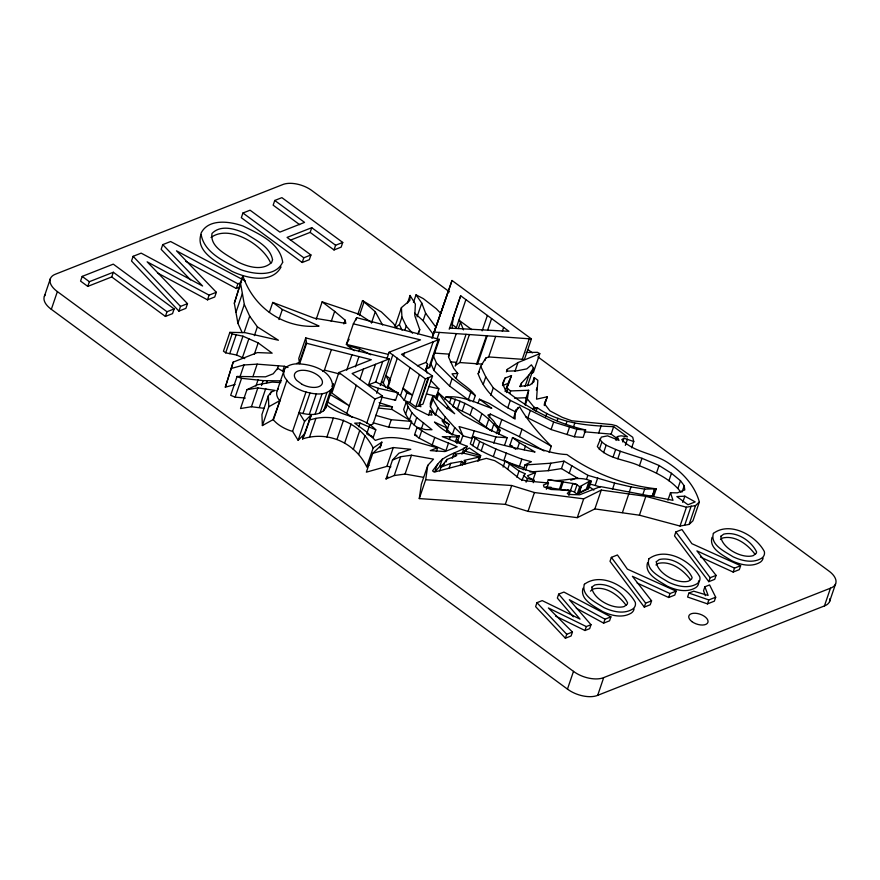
<?xml version="1.0" encoding="UTF-8"?>
<svg xmlns="http://www.w3.org/2000/svg" width="880" height="880" viewBox="0 0 880 880"><rect width="100%" height="100%" fill="white"/><g stroke="black" fill="none" stroke-linecap="round" stroke-linejoin="round"><path stroke-width="1.32" d="M532.092 383.878L534.226 377.597L537.845 380.259L536.558 399.168L547.294 396.77L544.302 405.57M534.226 377.597L534.05 381.634L529.672 385.187L519.816 386.419L521.543 383.042L528.913 375.056L533.533 368.159L531.41 364.837L526.801 368.874L517.011 370.81L506.913 371.151L507.265 369.391L517.968 362.571L539.814 353.65L537.46 352.319L526.163 352.506M418.484 333.41L419.749 329.67L414.81 315.689L415.36 304.051L410.08 295.471L409.827 300.52L401.423 307.604L395.01 326.447M264.066 408.309L251.427 406.736L240.515 408.54L246.928 389.697L257.84 387.893L275.198 390.434L271.073 392.095L268.334 395.769L261.921 414.601L262.394 425.568L272.965 419.694L274.373 420.926A25.762 13.343 18.8 0 0 290.103 430.65L292.589 431.343L298.133 440.297L304.546 421.454L299.002 412.511C307.571 414.92 320.155 416.757 325.688 407.99L326.062 404.283C340.329 417.274 362.34 415.47 375.804 429.836L373.263 437.305L367.741 434.522M332.673 387.453C332.981 369.897 309.276 363.022 294.69 363.979A25.762 13.343 18.8 0 0 284.933 377.608L287.771 381.546A25.762 13.343 18.8 0 0 303.501 391.281C312.675 394.064 326.469 396.957 332.673 387.453L325.688 407.99M631.609 447.821L633.754 441.551L624.03 438.185L621.753 439.615C633.468 452.1 652.85 453.145 667.095 462.187C681.802 471.713 694.529 484.693 699.358 501.985L692.934 520.817L689.128 524.403L680.031 526.042L639.419 515.196L594.869 508.915L577.269 517.66L528.022 511.379L505.307 504.361L419.276 498.586L421.355 484.209L427.768 465.377L433.51 459.14L411.477 455.224L400.653 456.709L392.458 460.086L386.045 478.929L394.24 475.541L405.064 474.056L423.214 477.29M419.276 498.586L425.689 479.754L427.768 465.377M525.184 403.942L526.119 397.738L528.66 390.269L510.62 390.929L507.782 388.85L506.803 386.573L511.489 375.584L505.032 378.125L502.557 383.438L505.406 390.192C528.913 409.167 556.094 423.324 585.662 429.957L583.11 437.426L574.343 436.777L551.089 429.528L525.459 416.702M525.228 405.174L527.351 398.948L528.66 390.269M498.85 433.796L499.895 430.067L493.449 420.794L487.861 415.107L490.402 414.106L522.016 429.198L551.287 446.237L549.164 452.463M453.684 316.305L452.1 325.358L452.364 328.031M389.587 382.47L390.302 378.785L385.814 375.474L389.587 382.47L387.464 388.696M235.125 384.483L225.313 387.189L233.167 362.131L257.378 352.583L272.151 353.166L258.181 342.881L242.957 336.182L232.111 333.993L229.878 332.354L223.465 351.197L225.698 352.836L236.544 355.014L244.761 358.644M225.313 387.189L233.167 362.131M242.187 332.662L237.897 323.29L234.333 303.237L242.847 275.902C253.99 308.484 284.691 329.252 319.088 326.062L282.348 309.496L272.745 302.434L269.324 312.477M234.333 303.237L242.847 275.902M380.072 448.03L381.832 442.134L373.164 447.975L366.751 466.818C355.168 442.926 328.141 430.584 302.566 438.922L311.443 414.546L304.546 421.454M551.287 446.237C539.506 434.346 528.011 421.256 519.673 406.835L516.296 409.596L515.13 413.424L515.097 419.056L489.181 403.436L479.435 399.223L478.17 402.963M433.158 341.825L426.162 362.362L427.625 364.331L425.986 369.358L427.097 373.032M44.396 296.263L50.435 278.531M829.961 598.565A21.736 11.264 18.8 0 1 824.439 605.924L597.674 695.343A21.879 11.33 18.8 0 1 567.457 689.106L51.337 309.32L57.376 291.588A21.945 11.363 18.8 0 1 55.473 274.197L282.238 184.778A21.329 11.044 18.8 0 1 312.455 191.004L449.493 291.852M82.17 276.408L80.575 281.105L87.769 286.396L111.727 276.947L113.333 272.25L167.002 311.74L174.13 308.924L113.278 264.143L82.17 276.408L89.364 281.699L113.333 272.25M87.769 286.396L89.364 281.699M245.201 280.907L170.61 241.527L162.756 244.629L202.609 286.011L141.163 253.143L133.133 256.311L131.527 261.008L178.915 311.113L185.9 308.352L187.506 303.655L147.147 261.822L209.088 295.141L216.337 292.281L176.473 250.811L237.886 283.789L241.538 282.348M162.756 244.629L161.15 249.337L190.564 279.873M111.727 276.947L165.396 316.437L167.002 311.74M174.13 308.924L172.535 313.632L165.396 316.437M178.915 311.113L180.51 306.405L187.506 303.655M157.465 272.932L207.493 299.838L209.088 295.141M274.758 200.464L304.557 222.387L279.862 232.122L250.074 210.199L242.935 213.015L241.329 217.712L302.192 262.504L309.331 259.688L310.926 254.98L287.056 237.413L311.751 227.689L335.621 245.245L342.749 242.44L281.886 197.648L274.758 200.464L273.152 205.172L299.64 224.653M216.337 292.281L214.731 296.989L207.493 299.838M185.702 261.338L236.28 288.486L237.886 283.789M235.961 312.367L242.374 293.535M225.698 352.836L232.111 333.993M237.897 323.29L244.31 304.447L240.757 284.394M229.757 353.65L236.17 334.818M236.544 355.014L242.957 336.182M244.112 332.497L249.678 316.173L244.31 304.447M242.429 357.61L248.842 338.778M283.954 371.877L277.684 368.302L273.207 373.791L265.496 376.827L237.083 376.475L230.67 395.307L235.158 397.166L245.311 398.046M239.723 377.531L243.991 364.969L257.169 364.144L284.35 366.267L288.002 367.521M254.375 335.654L257.367 326.854L249.678 316.173M235.158 397.166L241.571 378.323L263.175 380.611L281.512 380.875M254.331 354.189L258.181 342.881M252.89 376.706L257.169 364.144M255.926 386.045L258.071 379.764M278.927 319.539L282.348 309.496M290.4 240.174L310.145 232.386L311.751 227.689M251.427 406.736L257.84 387.893M302.192 262.504L303.798 257.796L310.926 254.98M261.481 385.583L263.175 380.611M266.442 383.152L267.289 380.666M259.347 407.352L265.76 388.509M277.244 369.545L278.52 365.805M270.226 394.603L271.073 392.095M262.394 425.568L268.807 406.736L268.334 395.769M282.656 371.239L284.35 366.267M277.134 390.775L284.119 370.238M272.965 419.694L279.895 400.862L277.937 398.145A25.762 13.343 18.8 0 1 278.355 388.751M273.482 419.705L286.891 380.325M310.145 232.386L334.015 249.953L335.621 245.245M380.281 385.561L389.389 358.831L305.756 337.909L298.771 358.446L299.387 362.373L296.538 363.506M299.387 362.373L306.383 341.847M299.673 363.649L306.614 343.288L305.756 337.909M316.162 319.44L322.146 301.851L359.128 314.314L371.69 322.531M342.749 242.44L341.154 247.137L334.015 249.953M292.589 431.343L305.998 391.974M331.243 321.409L334.664 311.366L322.146 301.851M302.962 413.611L309.958 393.085M309.309 414.447L316.294 393.921M322.685 371.47L324.423 370.117L331.408 349.58M305.448 432.124L311.443 414.546M343.849 323.939L345.125 320.177L334.664 311.366M315.106 414.26L322.102 393.723M309.518 437.206L315.931 418.363C340.263 413.842 362.175 426.503 373.164 447.975M319.979 413.05L326.975 392.513M323.587 410.916L330.583 390.379M332.178 386.32L333.047 383.746M388.498 354.431L346.357 344.377L353.353 323.851L356.675 317.68L439.351 339.383L429.814 367.389L425.711 369.006M332.244 386.518L333.113 383.944M355.806 320.254L356.675 317.68M357.797 314.391L362.505 300.575L381.392 311.938L393.283 323.312L397.408 328.724M306.614 343.288L371.305 359.722L338.888 372.504L331.903 393.041L349.316 405.856L329.835 394.394M359.403 315.568L364.111 301.752M346.687 370.205L351.934 354.794M326.898 437.03L333.311 418.187M358.93 351.637L359.777 349.151L347.215 345.466L354.376 350.735M355.465 366.85L358.952 356.587M371.437 323.059L375.287 311.751L362.505 300.575M337.139 438.944L343.552 420.101M352.253 417.362L346.764 413.325L356.301 385.319M359.898 379.346L363.396 369.083M344.718 442.794L351.131 423.962M381.128 396.979L395.527 400.29L398.068 392.821L378.433 388.311L368.533 384.835L375.518 364.298M358.743 426.756L360.019 423.027L375.804 429.836M368.533 384.835L375.76 381.975L382.756 361.449M353.287 449.46L359.7 430.617M386.958 358.6L389.125 352.231L420.508 339.867L353.353 323.851M395.076 327.69L399.41 324.61L401.951 317.141L401.423 307.604M376.739 393.283L378.433 388.311M366.718 423.225L374.946 399.036L382.503 396.066L352.11 373.527L389.389 358.831M407.506 303.006L410.08 295.471M358.589 454.564L365.002 435.721M385.781 387.607L383.273 382.943L392.799 354.937M366.641 433.961L369.182 426.492M413.468 302.368L416.031 294.833L423.291 298.617L436.271 308.715L440.737 313.379L435.93 327.206L425.634 313.225L421.751 303.061L416.031 294.833M382.503 396.066L372.966 424.072L369.193 425.557M404.965 329.846L406.241 326.117L401.951 317.141M397.298 358.248L387.761 386.254L394.141 390.94M403.546 355.729L404.415 353.155M417.043 316.877L421.751 303.061M380.93 445.522L372.768 453.343L366.355 472.175L386.881 466.378L390.918 466.785M391.589 409.376L392.436 406.879L379.137 402.666M432.498 337.216L433.334 334.455L423.093 320.705L425.634 313.225M380.116 447.161L381.832 442.134M388.718 427.174L391.259 419.705L411.609 421.41L409.068 428.89L388.718 427.174L373.12 422.796M428.868 377.52L419.331 405.526L420.915 406.692L418.594 405.812L415.833 406.901L409.926 402.556L404.261 400.433L400.521 395.637L410.047 367.631M404.261 400.433L406.802 392.964L403.062 388.168L412.467 395.087L406.802 392.964M428.505 415.437L430.199 410.465L431.959 415.096L427.383 414.59L414.612 408.188L406.219 402.006L403.667 409.475C411.411 431.86 437.998 437.965 457.138 446.765L444.994 451.55L430.287 450.604L437.646 447.7L436.37 451.44M386.881 466.378L393.294 447.546L410.806 449.306L398.904 453.222L392.458 460.086M405.526 414.348L408.067 406.879L406.219 402.006M409.926 402.556L419.463 374.55M431.926 338.415L435.875 326.986M433.389 334.686L447.733 292.842M440.781 313.511L452.023 280.489L531.421 338.921L524.436 359.447L488.675 356.939L485.804 358.072L480.689 366.311L478.148 373.78C484.385 391.633 499.07 404.448 516.021 411.983M425.502 370.557L427.625 364.331M409.343 420.233L411.884 412.753L408.067 406.879M437.085 338.833L439.263 332.409M428.846 367.774L438.383 339.768M415.833 406.901L425.37 378.906L432.531 376.079L401.489 354.321L439.351 339.383M394.24 475.541L400.653 456.709M418.594 405.812L428.131 377.817M414.161 425.029L416.702 417.56L411.884 412.753M470.052 401.093L449.57 386.023L433.884 370.458L436.425 362.989L433.268 355.729M432.531 376.079L422.994 404.085L419.331 405.526M452.837 318.802L460.669 295.779L508.915 331.298L449.493 328.108M448.47 443.168L445.929 450.637L432.201 444.95L419.188 438.185L414.568 434.786L417.109 427.317L425.315 429.583L432.003 429.737L416.702 417.56M405.064 474.056L411.477 455.224M421.41 428.802L423.533 422.576M432.861 395.736L430.32 403.205L430.408 406.791L435.281 415.239L437.822 407.77L432.949 399.322L432.861 395.736L445.753 407.165L454.685 413.743L447.909 406.318L438.108 392.546L435.996 398.761M465.905 299.629L456.368 327.624L452.188 324.544M419.188 438.185L421.729 430.716M430.408 406.791L432.949 399.322M448.426 356.642L456.258 333.619M458.37 328.504L460.493 322.278L458.909 320.155L471.801 329.648M430.551 380.204L438.889 388.839L436.348 396.308L426.393 393.943M436.667 399.674L438.79 393.448M455.224 366.102L466.048 334.312M444.983 399.542L445.841 397.056C461.769 395.087 477.048 403.293 491.788 408.32L479.435 399.223M449.57 386.023L452.122 378.554L436.425 362.989M450.395 361.878L456.522 362.318L455.851 365.101L459.866 362.549L469.403 334.543M432.201 444.95L434.742 437.481M456.049 378.4L457.754 373.417L453.717 368.39L448.668 357.302L449.273 354.145L434.896 353.133M447.062 408.804L447.909 406.318M449.449 403.062L451.143 398.079C469.876 403.865 488.026 415.404 499.697 431.31M444.015 420.75L445.28 417.01L437.822 407.77M455.4 399.102L452.859 406.571L470.096 414.997L490.358 430.375M446.402 432.069L449.031 424.314L430.199 410.465M482.141 330.847L487.388 315.447M456.808 443.498L459.349 436.029L457.05 436.931L442.244 436.656L467.159 446.27C456.269 454.278 437.349 455.543 435.105 471.581L439.802 466.323L444.444 464.112M457.512 408.617L460.053 401.148M439.802 466.323L442.354 458.854M449.394 439.483L450.241 436.997M439.725 470.921L441.001 467.181L446.974 459.437L456.687 455.609L455.598 454.091L463.089 453.079L479.688 456.962L478.423 460.691M487.663 330.088L491.59 318.538M445.28 417.01L454.74 427.57L452.199 435.039L446.182 428.318M482.504 364.155L477.664 363.814L476.377 364.43L486.508 335.753M477.664 363.814L487.201 335.808M462.352 410.74L464.893 403.271M446.127 461.923L446.974 459.437M468.27 399.773L470.811 392.304M455.356 441.914L457.05 436.931M484.957 360.558L485.804 358.072M452.254 458.304L453.948 453.332M449.075 468.303L450.769 463.331L461.615 461.384L463.21 462.561L465.707 461.571L464.112 460.394L479.688 456.962M473.165 401.819L475.277 395.593C469.062 386.771 458.205 382.723 452.034 373.824L457.754 373.417M454.751 456.588L455.598 454.091M488.675 356.939L495.671 336.402M504.592 445.203L507.133 437.734L495.913 436.953L459.052 426.558L462.891 435.512L460.339 442.981L456.72 439.45M470.096 414.997L472.637 407.528M483.23 384.34L485.771 376.871L480.689 366.311M502.337 331.265L503.646 327.415M461.934 454.157L464.057 447.931M463.705 453.453L464.552 450.967L469.326 447.986L480.689 455.664L478.995 460.647M460.339 465.113L461.615 461.384M465.465 451.253L467.159 446.27M462.363 465.047L463.21 462.561M474.276 430.848L471.735 438.317L462.847 435.809M515.922 449.394L509.971 445.027L512.523 437.558L519.453 442.662L535.073 452.012C514.041 448.14 493.185 443.047 472.857 436.425L470.316 443.894C486.178 455.609 505.725 461.373 524.084 467.918M479.127 421.641L481.679 414.172M464.86 464.057L465.707 461.571M472.725 445.665L475.266 438.196M490.743 395.329L493.284 387.86L485.771 376.871M477.147 448.921L479.699 441.452L472.857 436.425M486.189 426.833L488.73 419.364M489.137 417.835L490.402 414.106M506.407 371.899L507.265 369.391M505.032 378.125L502.491 385.594L508.948 383.053L506.715 388.267L509.267 380.798M477.818 461.098L479.083 457.369M481.206 450.824L483.747 443.355M491.392 431.266L493.933 423.797M505.109 391.545L506.803 386.573M509.366 381.799L511.489 375.584M506.517 392.579L507.782 388.85M514.976 371.36L517.968 362.571M509.773 393.426L510.62 390.929M496.375 433.675L498.069 428.703M499.279 427.02L501.82 419.551M522.269 359.315L529.265 338.789L531.421 338.921M493.801 443.179L495.913 436.953M498.619 433.796L499.895 430.067M507.76 407.847L510.312 400.378L493.284 387.86M493.35 456.5L495.891 449.031L479.699 441.452M520.256 386.804L521.543 383.042M513.436 418.396L516.296 409.596M525.063 386.364L528.913 375.056M517.242 409.948L518.089 407.462M527.549 385.737L533.533 368.159M539.814 353.65L533.401 372.482L530.97 373.483M503.822 460.581L506.363 453.112M503.107 467.082L505.23 460.856L519.2 468.116L535.546 472.56L533.005 480.029M507.793 468.974L509.487 463.991M544.06 450.978L519.475 436.667L522.016 429.198M536.294 390.06L537.141 387.552M517.33 448.888L519.453 442.662M527.824 417.89L530.365 410.41M533.005 409.464L533.852 406.978L527.351 398.948M534.281 410.399L535.128 407.913L537.306 407.748C559.581 423.566 587.257 425.667 613.657 426.657L627.495 436.843L621.17 435.809L618.332 436.293L617.298 436.7L616.022 440.44M536.041 411.477L537.306 407.748M505.307 504.361L511.72 485.518L534.435 492.536L583.682 498.828L601.282 490.072L645.843 496.353L686.444 507.21L695.541 505.56L699.358 501.985M524.216 449.812L525.481 446.072M519.321 466.631L521.862 459.162L531.399 461.736L524.997 464.86L523.303 469.843M516.89 477.224L519.013 470.998L505.23 460.856M544.291 404.657L547.294 396.77M521.741 480.546L524.931 473.638L519.013 470.998M525.602 469.821L527.296 464.838L550.836 463.21L564.003 461.131L587.873 475.321L614.603 483.087L631.026 486.882L644.688 489.115L656.293 488.818L653.741 496.287L649.836 496.386M524.084 476.124L524.931 473.638M545.534 417.076L546.81 413.347M526.097 482.196L527.362 478.456L523.435 475.574M551.089 429.528L553.63 422.048L510.312 400.378M533.258 482.702L534.105 480.216L529.21 477.708L527.483 475.739L535.546 472.56M557.084 420.761L557.942 418.275M528.022 511.379L534.435 492.536M529.98 471.944L548.295 470.679L550.836 463.21M566.159 424.006L567.006 421.52M547.019 483.428L548.284 479.688C562.375 483.153 577.896 474.397 591.151 481.184L588.445 488.763L577.137 494.208L573.364 491.436M546.392 489.236L548.515 483.01L525.954 480.876L520.124 479.149L503.415 465.938L494.703 460.658L486.409 458.359L434.225 472.12L432.553 470.888L437.657 464.112M567.028 434.5L569.58 427.02M573.474 426.976L574.739 423.247M548.295 470.679L561.462 468.6L564.003 461.131M574.343 436.777L576.895 429.308L585.662 429.957M559.394 489.269L561.935 481.8M560.637 489.467L563.178 481.998M569.272 473.242L571.813 465.773M568.898 495.385L572.88 483.494L577.027 484.792L574.486 492.261M610.907 616.858L563.915 592.064L558.679 594.121L580.03 619.102L542.223 600.611L536.954 602.69L535.612 606.639L565.389 638.22L571.098 635.965L572.451 632.027L548.383 607.959L586.3 626.56L590.997 624.712L569.327 599.698L604.978 619.19L610.907 616.858L609.565 620.807L603.636 623.139L576.301 608.201M577.137 494.208L579.678 486.739L588.962 481.569L591.151 481.184M598.686 433.037L601.227 425.568M581.603 485.815L579.051 493.284L580.789 486.805M617.298 436.7L619.014 440.429L607.596 435.842L601.271 437.118L597.322 446.556C607.079 459.096 625.933 459.492 639.43 465.773C654.61 471.757 670.769 478.918 680.922 492.217M586.608 479.05L587.873 475.321M599.313 449.526L601.865 442.057L599.863 439.087M578.677 493.031L586.421 489.038L588.962 481.569M577.269 517.66L583.682 498.828M589.534 481.987L586.993 489.456L586.421 489.038M588.445 488.763L590.986 481.294M603.592 452.672L606.133 445.203L601.865 442.057M617.496 438.823L611.116 434.126L613.657 426.657M589.017 483.791L595.155 485.452L597.696 477.983M558.679 594.121L557.337 598.07L573.353 616.803M594.869 508.915L601.282 490.072M613.118 456.94L615.659 449.471L606.133 445.203M622.743 441.958L624.03 438.185M617.804 458.755L620.345 451.286L615.659 449.471M625.339 445.39L627.473 439.109M612.48 489.313L614.603 483.087M565.389 638.22L566.731 634.282L572.451 632.027M629.332 491.865L631.026 486.882M622.413 512.6L628.826 493.768M639.43 465.773L641.971 458.304L620.345 451.286M555.61 616.11L584.958 630.509L586.3 626.56M676.148 591.129L627.374 569.129L617.43 554.972L611.358 557.37L610.005 561.319L644.303 607.112L650.232 604.769L651.574 600.82L632.39 576.312L669.999 593.549L676.148 591.129L674.795 595.078L668.657 597.498L637.109 583.033M567.457 689.106L573.496 671.374L57.376 291.588M590.997 624.712L589.655 628.661L584.958 630.509M642.565 495.341L644.688 489.115M639.419 515.196L645.843 496.353M603.636 623.139L604.978 619.19M656.513 472.956L659.054 465.487L641.971 458.304M654.775 488.642L652.234 496.111L653.741 496.287M652.399 496.32L654.94 488.851M668.921 480.766L671.462 473.297L659.054 465.487M597.674 695.343L603.702 677.6L830.478 588.181A21.736 11.264 18.8 0 0 828.575 570.79L537.911 356.906M667.92 500.214L670.461 492.745L677.391 492.844L684.783 489.929L684.2 485.749L680.504 480.733L671.462 473.297M677.963 488.202L680.504 480.733M682.088 491.975L684.2 485.749M644.303 607.112L645.645 603.163L651.574 600.82M682.715 502.403L684.838 496.177L695.178 501.897L687.962 504.746L676.863 496.573L684.838 496.177M740.652 565.697L691.889 543.697L681.945 529.54L675.862 531.938L674.52 535.887L708.807 581.669L714.736 579.326L716.089 575.388L696.905 550.869L734.514 568.117L740.652 565.697L739.31 569.646L733.172 572.066L700.414 557.04M680.031 526.042L686.444 507.21M684.794 524.887L691.207 506.044M689.128 524.403L695.541 505.56M668.657 597.498L669.999 593.549M704.891 586.773L708.114 595.441L693.726 591.184L688.919 593.076L687.577 597.025L707.476 603.878L714.351 601.172L715.693 597.223L709.588 584.925L704.891 586.773L703.549 590.722L705.386 595.672M708.807 581.669L710.16 577.72L716.089 575.388M707.476 603.878L708.829 599.929L715.693 597.223M733.172 572.066L734.514 568.117M824.439 605.924L830.478 588.181M829.554 601.612L835.593 583.869M449.207 329.241L460.669 295.779M452.023 280.489L434.093 332.046L529.265 338.789M546.007 399.63L544.412 403.755L549.89 410.85L562.408 417.406L571.813 420.783L611.721 424.578L616.506 425.799L632.72 437.261L633.754 441.551M583.022 588.236C579.502 599.709 594.748 606.474 602.591 611.545C611.325 615.67 622.413 618.42 631.235 613.085A21.186 10.978 18.8 0 0 634.062 608.971M647.537 562.793C644.017 574.266 659.263 581.031 667.106 586.102C675.829 590.238 686.928 592.977 695.75 587.653A21.186 10.978 18.8 0 0 698.489 580.932M712.041 537.35C708.521 548.834 723.778 555.599 731.621 560.67C740.344 564.795 751.432 567.545 760.254 562.21A21.186 10.978 18.8 0 0 763.081 558.096M281.072 266.948C271.854 284.361 246.169 278.234 231.682 271.183C219.318 263.329 195.228 252.483 200.915 234.509M302.566 438.922L305.03 433.378L298.133 440.297M417.681 334.026L419.749 329.67M346.357 344.377L349.129 339.24M478.148 373.78L479.424 371.723M211.035 237.479C229.515 223.883 263.582 245.234 270.809 263.406M386.045 478.929L387.893 476.96M590.447 591.129L593.428 588.929C606.155 585.772 618.893 595.474 625.999 605.154M655.952 564.96L657.932 563.486C670.67 560.329 683.408 570.031 690.514 579.711M720.456 539.517L722.447 538.054C735.185 534.897 747.923 544.599 755.018 554.279M366.751 466.818L368.918 465.355M268.807 406.736L279.378 400.851M246.928 389.697L257.345 384.78L272.184 382.096L280.753 382.624M236.28 288.486L239.943 287.045M417.417 365.816L426.162 362.362M441.001 467.181L450.769 463.331M548.515 483.01L543.444 485.012L544.005 487.003L551.067 489.467L570.592 490.413L567.303 493.438L568.656 494.439L579.59 494.813L600.457 486.585L673.002 500.324L670.461 492.745M570.801 480.238L577.104 477.752L578.116 478.5L561.462 468.6M372.768 453.343L393.294 447.546M231.726 368.346L243.991 364.969M308.979 420.09L315.931 418.363M514.525 398.167L526.119 397.738M360.019 423.027L354.684 423.148L366.861 432.113L375.353 440.407C395.758 432.476 417.637 443.388 437.646 447.7M524.997 464.86L527.296 464.838M229.878 332.354L245.036 332.64L278.41 340.241L257.367 326.854M551.122 487.267L545.743 487.157L567.644 490.545L567.908 489.775L568.865 490.765M425.689 479.754L511.72 485.518M459.866 362.549L476.971 363.759M584.122 431.761L611.116 434.126M379.478 405.603L392.436 406.879M378.411 408.045L392.04 409.508L411.609 421.41M656.293 488.818C624.239 485.287 593.23 473.209 566.94 454.553C547.723 453.695 529.826 445.28 512.523 437.558M548.284 479.688L575.905 483.967L579.678 486.739M570.339 490.963L572.352 491.271M445.841 397.056L451.143 398.079M459.349 436.029C449.746 434.863 440.99 428.868 434.467 422.059L447.678 428.34L442.024 420.706L449.031 424.314M428.934 386.474L438.889 388.839M324.423 370.117L339.812 374.033M527.362 478.456L534.105 480.216M414.568 434.786L416.911 435.435M375.661 415.327L391.259 419.705M464.552 450.967L480.689 455.664M595.155 485.452L600.358 487.025M553.63 422.048L576.895 429.308M688.919 593.076L708.829 599.929M272.745 302.434L314.05 318.109L345.862 323.411L345.125 320.177M495.891 449.031L521.862 459.162M237.083 376.475L241.571 378.323M507.133 437.734L488.862 429.341L463.243 415.074L438.108 392.546M509.971 445.027L512.237 446.061M496.991 425.931L519.475 436.667M359.777 349.151L370.843 354.761M327.283 401.863L346.764 413.325M527.967 349.591L532.389 352.847M533.852 406.978L535.128 407.913M242.935 213.015L303.798 257.796M452.122 378.554L475.277 395.593M588.61 486.222L593.857 490.083M389.125 352.231L425.37 378.906M398.068 392.821L375.76 381.975M381.436 381.59L383.273 382.943M396.264 392.513L400.521 395.637M394.317 399.399L395.527 400.29M338.888 372.504L374.946 399.036M371.173 435.765L373.263 437.305M414.689 313.192L423.093 320.705M454.74 427.57L462.891 435.512M133.133 256.311L180.51 306.405M536.954 602.69L566.731 634.282M406.241 326.117L412.533 333.223M675.862 531.938L710.16 577.72M611.358 557.37L645.645 603.163M375.287 311.751L382.569 325.006M399.41 324.61L402.094 330.22M430.716 363.198L433.884 370.458M460.493 322.278L463.474 329.89M51.337 309.32A21.945 11.363 18.8 0 1 45.144 294.932M603.702 677.6A21.879 11.33 18.8 0 1 573.496 671.374M591.789 587.18C592.57 598.653 612.601 609.884 624.107 606.573L627.143 604.351L627.594 602.888C622.347 591.734 607.651 581.977 594.77 584.98L591.789 587.18M656.304 561.748C657.085 573.21 677.116 584.441 688.622 581.13L691.658 578.908L692.109 577.456C686.862 566.302 672.155 556.545 659.274 559.537L656.304 561.748M720.808 536.305C721.6 547.778 741.631 559.009 753.137 555.687L756.162 553.476L756.624 552.013C751.366 540.859 736.67 531.102 723.789 534.105L720.808 536.305M272.547 259.71L271.766 262.229C262.592 271.546 247.522 266.805 237.347 261.69C227.722 255.035 209.66 247.577 211.981 233.486C221.067 224.059 236.247 229.086 246.422 234.058C256.366 240.46 270.171 246.972 272.547 259.71M584.364 584.287C580.844 595.76 596.09 602.525 603.944 607.596C612.667 611.721 623.755 614.471 632.577 609.136A21.186 10.978 18.8 0 0 635.316 602.415C626.747 586.223 601.007 571.89 584.364 584.287M648.879 558.844C645.359 570.317 660.605 577.093 668.448 582.153C677.182 586.289 688.27 589.028 697.092 583.704A21.186 10.978 18.8 0 0 699.831 576.983C691.262 560.78 665.511 546.458 648.879 558.844M713.394 533.401C709.863 544.885 725.12 551.65 732.963 556.721C741.686 560.846 752.774 563.596 761.596 558.261A21.186 10.978 18.8 0 0 764.346 551.54C755.777 535.348 730.026 521.015 713.394 533.401M282.678 262.251C275.561 277.376 253.847 274.329 240.768 269.676C225.203 262.174 203.236 252.571 200.992 233.321C208.274 218.284 229.889 221.32 242.99 226.039C258.533 233.552 280.236 243.122 282.678 262.251M302.148 384.395L296.692 380.38A14.619 7.579 18.8 0 1 305.096 370.392A14.619 7.579 18.8 0 1 322.366 383.108A14.619 7.579 18.8 0 1 302.148 384.395M691.988 621.654A10.065 5.214 18.8 0 0 707.872 622.501A10.065 5.214 18.8 0 0 695.299 613.25A10.065 5.214 18.8 0 0 691.988 621.654"/></g></svg>
